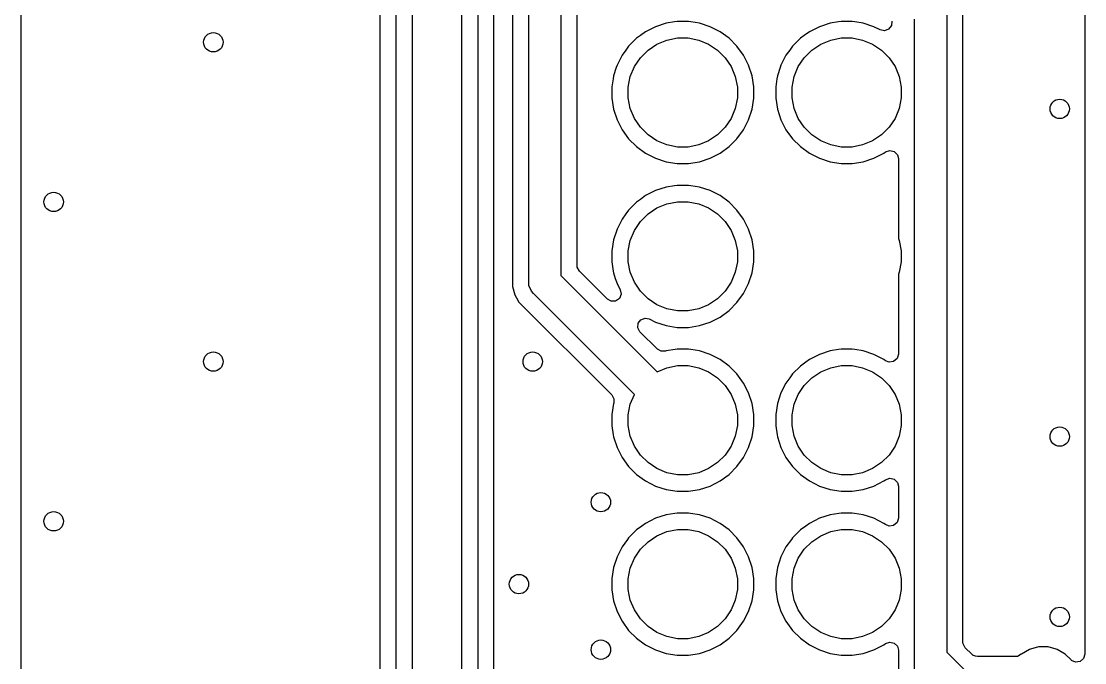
# Model space of a CAD drawing. Extents: x 117 to 217, y -143 to -43.
# Drawn here: x 117 to 133.48, y -85.29 to -75.35 of the extents above; entities that cross this region are included whole.
import ezdxf

# ---------------------------------------------------------------- set-up
doc = ezdxf.new("R2010")
doc.units = 0
doc.layers.add('BLACK', color=7, linetype='CONTINUOUS')

msp = doc.modelspace()

# ---------------------------------------------------------------- linework, layer by layer
at = {"layer": 'BLACK', "linetype": 'CONTINUOUS'}
for p, q in [((123.827, -86.950001), (123.827, -55.626)), ((124.077, -55.677776), (124.077, -86.898224)), ((123.061, -57.15), (123.061, -86.682224)), ((122.5605, -57.356899), (122.5605, -86.684565)), ((122.811, -86.734001), (122.811, -57.201776)), ((117.0005, -102.844013), (117.0005, -58.377309)), ((133.4835, -64.239856), (133.4835, -85.161614)), ((124.3275, -83.987389), (124.3275, -71.75813)), ((124.864925, -79.394925), (124.864925, -71.789853)), ((125.364925, -71.789853), (125.364925, -79.291371)), ((124.614425, -71.895288), (124.614425, -79.460816)), ((125.615425, -76.367389), (125.615425, -73.827389)), ((131.5955, -84.972745), (131.5955, -75.14911)), ((130.845, -85.09), (130.845, -75.318554)), ((131.345, -75.215), (131.345, -85.09)), ((126.831552, -75.434128), (126.677211, -75.512768)), ((126.996302, -75.380597), (126.831552, -75.434128)), ((127.127728, -75.359781), (126.996302, -75.380597)), ((127.167389, -75.3535), (127.127728, -75.359781)), ((127.340611, -75.3535), (127.167389, -75.3535)), ((127.380271, -75.359781), (127.340611, -75.3535)), ((127.511698, -75.380597), (127.380271, -75.359781)), ((127.511699, -75.380597), (127.511698, -75.380597)), ((127.511701, -75.380598), (127.511699, -75.380597)), ((127.676445, -75.434127), (127.511701, -75.380598)), ((127.830788, -75.512768), (127.676445, -75.434127)), ((129.371552, -75.434128), (129.217211, -75.512768)), ((129.536302, -75.380597), (129.371552, -75.434128)), ((129.667728, -75.359781), (129.536302, -75.380597)), ((129.707389, -75.3535), (129.667728, -75.359781)), ((129.880611, -75.3535), (129.707389, -75.3535)), ((129.920271, -75.359781), (129.880611, -75.3535)), ((130.051698, -75.380597), (129.920271, -75.359781)), ((130.051699, -75.380597), (130.051698, -75.380597)), ((130.051701, -75.380598), (130.051699, -75.380597)), ((130.216445, -75.434127), (130.051701, -75.380598)), ((130.216447, -75.434128), (130.216445, -75.434127)), ((130.21645, -75.434129), (130.216447, -75.434128)), ((130.31375, -75.483705), (130.21645, -75.434129)), ((130.37889, -75.496904), (130.31375, -75.483705)), ((130.444354, -75.472487), (130.37889, -75.496904)), ((130.486226, -75.416554), (130.444354, -75.472487)), ((130.49121, -75.346862), (130.486226, -75.416554)), ((126.537069, -75.614588), (126.414588, -75.737069)), ((126.53707, -75.614588), (126.537069, -75.614588)), ((126.537072, -75.614586), (126.53707, -75.614588)), ((126.597256, -75.570859), (126.537072, -75.614586)), ((126.677211, -75.512768), (126.597256, -75.570859)), ((126.853313, -75.704367), (127.007258, -75.640601)), ((127.007258, -75.640601), (127.170685, -75.608093)), ((127.170685, -75.608093), (127.337315, -75.608093)), ((127.337315, -75.608093), (127.500742, -75.640601)), ((127.500742, -75.640601), (127.654687, -75.704367)), ((127.970928, -75.614586), (127.830788, -75.512768)), ((128.093414, -75.737072), (127.970928, -75.614586)), ((129.077069, -75.614588), (128.954588, -75.737069)), ((129.07707, -75.614588), (129.077069, -75.614588)), ((129.077072, -75.614586), (129.07707, -75.614588)), ((129.137256, -75.570859), (129.077072, -75.614586)), ((129.217211, -75.512768), (129.137256, -75.570859)), ((129.393313, -75.704367), (129.547258, -75.640601)), ((129.547258, -75.640601), (129.710685, -75.608093)), ((129.710685, -75.608093), (129.877315, -75.608093)), ((129.877315, -75.608093), (130.040742, -75.640601)), ((130.040742, -75.640601), (130.194687, -75.704367)), ((126.370859, -75.797256), (126.312768, -75.877211)), ((126.414586, -75.737072), (126.370859, -75.797256)), ((126.414588, -75.73707), (126.414586, -75.737072)), ((126.414588, -75.737069), (126.414588, -75.73707)), ((126.596941, -75.914766), (126.714766, -75.796941)), ((126.714766, -75.796941), (126.853313, -75.704367)), ((127.654687, -75.704367), (127.793234, -75.796941)), ((127.793234, -75.796941), (127.911059, -75.914766)), ((128.195232, -75.877212), (128.093414, -75.737072)), ((128.910859, -75.797256), (128.852768, -75.877211)), ((128.954586, -75.737072), (128.910859, -75.797256)), ((128.954588, -75.73707), (128.954586, -75.737072)), ((128.954588, -75.737069), (128.954588, -75.73707)), ((129.136941, -75.914766), (129.254766, -75.796941)), ((129.254766, -75.796941), (129.393313, -75.704367)), ((130.194687, -75.704367), (130.333234, -75.796941)), ((130.333234, -75.796941), (130.451059, -75.914766)), ((126.312768, -75.877211), (126.234128, -76.031552)), ((126.504367, -76.053313), (126.596941, -75.914766)), ((127.911059, -75.914766), (128.003633, -76.053313)), ((128.273873, -76.031555), (128.195232, -75.877212)), ((128.852768, -75.877211), (128.774128, -76.031552)), ((129.044367, -76.053313), (129.136941, -75.914766)), ((130.451059, -75.914766), (130.543633, -76.053313)), ((126.222937, -76.065995), (126.180597, -76.196302)), ((126.234127, -76.031555), (126.222937, -76.065995)), ((126.234128, -76.031552), (126.234127, -76.031554)), ((126.234127, -76.031554), (126.234127, -76.031555)), ((126.440601, -76.207258), (126.504367, -76.053313)), ((128.003633, -76.053313), (128.067399, -76.207258)), ((128.327402, -76.196299), (128.273873, -76.031555)), ((128.762937, -76.065995), (128.720597, -76.196302)), ((128.774127, -76.031555), (128.762937, -76.065995)), ((128.774128, -76.031552), (128.774127, -76.031554)), ((128.774127, -76.031554), (128.774127, -76.031555)), ((128.980601, -76.207258), (129.044367, -76.053313)), ((130.543633, -76.053313), (130.607399, -76.207258)), ((126.173416, -76.241642), (126.1535, -76.367389)), ((126.180597, -76.196302), (126.173416, -76.241642)), ((126.408093, -76.370685), (126.440601, -76.207258)), ((128.067399, -76.207258), (128.099907, -76.370685)), ((128.3545, -76.367389), (128.327402, -76.196299)), ((128.713416, -76.241642), (128.6935, -76.367389)), ((128.720597, -76.196302), (128.713416, -76.241642)), ((128.948093, -76.370685), (128.980601, -76.207258)), ((130.607399, -76.207258), (130.639907, -76.370685)), ((125.615425, -79.136249), (125.615425, -76.367389)), ((126.1535, -76.367389), (126.1535, -76.540611)), ((126.408093, -76.537315), (126.408093, -76.370685)), ((128.099907, -76.370685), (128.099907, -76.537315)), ((128.3545, -76.540611), (128.3545, -76.367389)), ((128.6935, -76.367389), (128.6935, -76.540611)), ((128.948093, -76.537315), (128.948093, -76.370685)), ((130.639907, -76.370685), (130.639907, -76.537315)), ((126.1535, -76.540611), (126.180598, -76.711701)), ((126.440601, -76.700742), (126.408093, -76.537315)), ((128.099907, -76.537315), (128.067399, -76.700742)), ((128.327402, -76.711701), (128.3545, -76.540611)), ((128.6935, -76.540611), (128.720598, -76.711701)), ((128.980601, -76.700742), (128.948093, -76.537315)), ((130.639907, -76.537315), (130.607399, -76.700742)), ((126.180598, -76.711701), (126.234127, -76.876445)), ((126.504367, -76.854687), (126.440601, -76.700742)), ((128.067399, -76.700742), (128.003633, -76.854687)), ((128.273873, -76.876445), (128.327402, -76.711701)), ((128.720598, -76.711701), (128.774127, -76.876445)), ((129.044367, -76.854687), (128.980601, -76.700742)), ((130.607399, -76.700742), (130.543633, -76.854687)), ((126.234127, -76.876445), (126.312768, -77.030788)), ((126.596941, -76.993234), (126.504367, -76.854687)), ((128.003633, -76.854687), (127.911059, -76.993234)), ((128.195232, -77.030788), (128.273873, -76.876445)), ((128.774127, -76.876445), (128.852768, -77.030788)), ((129.136941, -76.993234), (129.044367, -76.854687)), ((130.543633, -76.854687), (130.451059, -76.993234)), ((126.312768, -77.030788), (126.414586, -77.170928)), ((126.714766, -77.111059), (126.596941, -76.993234)), ((126.853313, -77.203633), (126.714766, -77.111059)), ((127.793234, -77.111059), (127.654687, -77.203633)), ((127.911059, -76.993234), (127.793234, -77.111059)), ((128.093414, -77.170928), (128.195232, -77.030788)), ((128.852768, -77.030788), (128.954586, -77.170928)), ((129.254766, -77.111059), (129.136941, -76.993234)), ((129.393313, -77.203633), (129.254766, -77.111059)), ((130.333234, -77.111059), (130.194687, -77.203633)), ((130.451059, -76.993234), (130.333234, -77.111059)), ((126.414586, -77.170928), (126.537072, -77.293414)), ((126.537072, -77.293414), (126.677212, -77.395232)), ((127.007258, -77.267399), (126.853313, -77.203633)), ((127.170685, -77.299907), (127.007258, -77.267399)), ((127.337315, -77.299907), (127.170685, -77.299907)), ((127.500742, -77.267399), (127.337315, -77.299907)), ((127.654687, -77.203633), (127.500742, -77.267399)), ((127.830788, -77.395232), (127.970928, -77.293414)), ((127.970928, -77.293414), (128.093414, -77.170928)), ((128.954586, -77.170928), (129.077072, -77.293414)), ((129.077072, -77.293414), (129.217212, -77.395232)), ((129.547258, -77.267399), (129.393313, -77.203633)), ((129.710685, -77.299907), (129.547258, -77.267399)), ((129.877315, -77.299907), (129.710685, -77.299907)), ((130.040742, -77.267399), (129.877315, -77.299907)), ((130.194687, -77.203633), (130.040742, -77.267399)), ((126.677212, -77.395232), (126.831555, -77.473873)), ((127.676445, -77.473873), (127.830788, -77.395232)), ((129.217212, -77.395232), (129.371555, -77.473873)), ((130.216445, -77.473873), (130.370788, -77.395232)), ((130.370788, -77.395232), (130.397614, -77.375741)), ((130.397614, -77.375741), (130.463419, -77.352261)), ((130.463419, -77.352261), (130.531473, -77.368086)), ((130.531473, -77.368086), (130.580169, -77.418191)), ((130.580169, -77.418191), (130.5945, -77.476059)), ((126.831555, -77.473873), (126.996299, -77.527402)), ((126.996299, -77.527402), (127.167389, -77.5545)), ((127.167389, -77.5545), (127.16739, -77.5545)), ((127.16739, -77.5545), (127.34061, -77.5545)), ((127.34061, -77.5545), (127.340611, -77.5545)), ((127.340611, -77.5545), (127.511701, -77.527402)), ((127.511701, -77.527402), (127.676445, -77.473873)), ((129.371555, -77.473873), (129.536299, -77.527402)), ((129.536299, -77.527402), (129.707389, -77.5545)), ((129.707389, -77.5545), (129.70739, -77.5545)), ((129.70739, -77.5545), (129.88061, -77.5545)), ((129.88061, -77.5545), (129.880611, -77.5545)), ((129.880611, -77.5545), (130.051701, -77.527402)), ((130.051701, -77.527402), (130.216445, -77.473873)), ((130.5945, -77.476059), (130.5945, -78.716117)), ((126.996302, -77.920597), (126.831552, -77.974128)), ((127.127728, -77.899781), (126.996302, -77.920597)), ((127.167389, -77.8935), (127.127728, -77.899781)), ((127.340611, -77.8935), (127.167389, -77.8935)), ((127.380271, -77.899781), (127.340611, -77.8935)), ((127.511698, -77.920597), (127.380271, -77.899781)), ((127.511699, -77.920597), (127.511698, -77.920597)), ((127.511701, -77.920598), (127.511699, -77.920597)), ((127.676445, -77.974127), (127.511701, -77.920598)), ((126.597256, -78.110859), (126.537072, -78.154586)), ((126.677211, -78.052768), (126.597256, -78.110859)), ((126.831552, -77.974128), (126.677211, -78.052768)), ((127.830788, -78.052768), (127.676445, -77.974127)), ((127.970928, -78.154586), (127.830788, -78.052768)), ((126.414586, -78.277072), (126.370859, -78.337256)), ((126.414588, -78.27707), (126.414586, -78.277072)), ((126.537069, -78.154588), (126.414588, -78.277069)), ((126.414588, -78.277069), (126.414588, -78.27707)), ((126.53707, -78.154588), (126.537069, -78.154588)), ((126.537072, -78.154586), (126.53707, -78.154588)), ((126.714766, -78.336941), (126.853313, -78.244367)), ((126.853313, -78.244367), (127.007258, -78.180601)), ((127.007258, -78.180601), (127.170685, -78.148093)), ((127.170685, -78.148093), (127.337315, -78.148093)), ((127.337315, -78.148093), (127.500742, -78.180601)), ((127.500742, -78.180601), (127.654687, -78.244367)), ((127.654687, -78.244367), (127.793234, -78.336941)), ((128.093414, -78.277072), (127.970928, -78.154586)), ((128.195232, -78.417212), (128.093414, -78.277072)), ((126.312768, -78.417211), (126.234128, -78.571552)), ((126.370859, -78.337256), (126.312768, -78.417211)), ((126.504367, -78.593313), (126.596941, -78.454766)), ((126.596941, -78.454766), (126.714766, -78.336941)), ((127.793234, -78.336941), (127.911059, -78.454766)), ((127.911059, -78.454766), (128.003633, -78.593313)), ((128.273873, -78.571555), (128.195232, -78.417212)), ((126.234128, -78.571552), (126.180597, -78.736302)), ((126.440601, -78.747258), (126.504367, -78.593313)), ((128.003633, -78.593313), (128.067399, -78.747258)), ((128.327402, -78.736299), (128.273873, -78.571555)), ((126.180597, -78.736302), (126.1535, -78.907389)), ((126.408093, -78.910685), (126.440601, -78.747258)), ((128.067399, -78.747258), (128.099907, -78.910685)), ((128.3545, -78.907389), (128.327402, -78.736299)), ((130.5945, -78.716117), (130.607399, -78.747258)), ((130.607399, -78.747258), (130.639907, -78.910685)), ((126.1535, -78.907389), (126.1535, -79.08061)), ((126.408093, -79.077315), (126.408093, -78.910685)), ((128.099907, -78.910685), (128.099907, -79.077315)), ((128.3545, -79.080611), (128.3545, -78.907389)), ((130.639907, -78.910685), (130.639907, -79.077315)), ((126.1535, -79.08061), (126.176199, -79.22393)), ((126.440601, -79.240742), (126.408093, -79.077315)), ((128.099907, -79.077315), (128.067399, -79.240742)), ((128.327402, -79.251701), (128.3545, -79.080611)), ((130.639907, -79.077315), (130.607399, -79.240742)), ((125.618259, -79.162607), (125.615425, -79.136249)), ((125.651744, -79.22393), (125.618259, -79.162607)), ((126.085539, -79.657725), (125.651744, -79.22393)), ((126.176199, -79.22393), (126.180598, -79.251701)), ((126.180598, -79.251701), (126.207677, -79.335042)), ((126.504367, -79.394687), (126.440601, -79.240742)), ((128.067399, -79.240742), (128.003633, -79.394687)), ((128.273873, -79.416445), (128.327402, -79.251701)), ((130.607399, -79.240742), (130.5945, -79.271882)), ((130.5945, -79.271882), (130.5945, -80.51194)), ((124.869729, -79.443698), (124.864925, -79.394925)), ((124.907058, -79.533818), (124.869729, -79.443698)), ((125.364925, -79.291371), (126.856571, -80.783017)), ((126.207677, -79.335042), (126.234129, -79.41645)), ((126.234129, -79.41645), (126.283705, -79.51375)), ((126.596941, -79.533234), (126.504367, -79.394687)), ((128.003633, -79.394687), (127.911059, -79.533234)), ((128.195232, -79.570788), (128.273873, -79.416445)), ((124.614425, -79.460816), (124.648533, -79.588112)), ((124.648533, -79.588112), (124.675189, -79.63428)), ((124.907062, -79.533822), (124.907058, -79.533818)), ((124.938148, -79.571702), (124.907062, -79.533822)), ((126.503017, -81.136571), (124.938148, -79.571702)), ((126.296601, -79.582419), (126.270324, -79.647159)), ((126.283705, -79.51375), (126.296601, -79.582419)), ((126.714766, -79.651059), (126.596941, -79.533234)), ((127.911059, -79.533234), (127.793234, -79.651059)), ((128.093414, -79.710928), (128.195232, -79.570788)), ((124.675189, -79.63428), (124.714425, -79.702239)), ((124.714425, -79.702239), (124.714427, -79.702241)), ((124.714427, -79.702241), (126.153324, -81.141138)), ((126.143412, -79.690408), (126.085539, -79.657725)), ((126.213218, -79.687416), (126.143412, -79.690408)), ((126.270324, -79.647159), (126.213218, -79.687416)), ((126.853313, -79.743633), (126.714766, -79.651059)), ((127.007258, -79.807399), (126.853313, -79.743633)), ((127.654687, -79.743633), (127.500742, -79.807399)), ((127.793234, -79.651059), (127.654687, -79.743633)), ((127.970928, -79.833414), (128.093414, -79.710928)), ((127.170685, -79.839907), (127.007258, -79.807399)), ((127.337315, -79.839907), (127.170685, -79.839907)), ((127.500742, -79.807399), (127.337315, -79.839907)), ((127.676445, -80.013873), (127.830788, -79.935232)), ((127.830788, -79.935232), (127.970928, -79.833414)), ((126.556789, -80.101137), (126.561773, -80.031445)), ((126.590274, -80.16246), (126.556789, -80.101137)), ((126.561773, -80.031445), (126.603645, -79.975512)), ((126.603645, -79.975512), (126.669109, -79.951095)), ((126.669109, -79.951095), (126.734249, -79.964293)), ((126.734249, -79.964293), (126.831555, -80.013873)), ((126.831555, -80.013873), (126.996299, -80.067402)), ((126.996299, -80.067402), (127.167389, -80.0945)), ((127.167389, -80.0945), (127.16739, -80.0945)), ((127.16739, -80.0945), (127.34061, -80.0945)), ((127.34061, -80.0945), (127.340611, -80.0945)), ((127.340611, -80.0945), (127.511701, -80.067402)), ((127.511701, -80.067402), (127.676445, -80.013873)), ((126.861138, -80.433324), (126.590274, -80.16246)), ((126.917286, -80.465567), (126.861138, -80.433324)), ((127.167389, -80.4335), (127.135192, -80.438599)), ((127.340611, -80.4335), (127.167389, -80.4335)), ((127.380271, -80.439781), (127.340611, -80.4335)), ((129.707389, -80.4335), (129.667728, -80.439781)), ((129.880611, -80.4335), (129.707389, -80.4335)), ((129.920271, -80.439781), (129.880611, -80.4335)), ((126.987127, -80.463577), (126.917286, -80.465567)), ((126.996294, -80.460599), (126.987127, -80.463577)), ((126.996301, -80.460597), (126.996294, -80.460599)), ((127.135192, -80.438599), (126.996301, -80.460597)), ((127.511698, -80.460597), (127.380271, -80.439781)), ((127.511699, -80.460597), (127.511698, -80.460597)), ((127.511701, -80.460598), (127.511699, -80.460597)), ((127.676445, -80.514127), (127.511701, -80.460598)), ((127.830788, -80.592768), (127.676445, -80.514127)), ((127.970928, -80.694586), (127.830788, -80.592768)), ((129.217211, -80.592768), (129.159528, -80.634678)), ((129.371552, -80.514128), (129.217211, -80.592768)), ((129.536302, -80.460597), (129.371552, -80.514128)), ((129.667728, -80.439781), (129.536302, -80.460597)), ((130.051698, -80.460597), (129.920271, -80.439781)), ((130.051699, -80.460597), (130.051698, -80.460597)), ((130.051701, -80.460598), (130.051699, -80.460597)), ((130.216445, -80.514127), (130.051701, -80.460598)), ((130.216446, -80.514127), (130.216445, -80.514127)), ((130.216447, -80.514128), (130.216446, -80.514127)), ((130.370787, -80.592767), (130.216447, -80.514128)), ((130.397615, -80.612259), (130.370787, -80.592767)), ((130.574815, -80.578979), (130.522011, -80.624734)), ((130.5945, -80.51194), (130.574815, -80.578979)), ((126.856571, -80.783017), (127.007258, -80.720601)), ((127.007258, -80.720601), (127.170685, -80.688093)), ((127.170685, -80.688093), (127.337315, -80.688093)), ((127.337315, -80.688093), (127.500742, -80.720601)), ((127.500742, -80.720601), (127.654687, -80.784367)), ((128.093414, -80.817072), (127.970928, -80.694586)), ((129.077069, -80.694588), (128.954588, -80.817069)), ((129.07707, -80.694588), (129.077069, -80.694588)), ((129.077072, -80.694586), (129.07707, -80.694588)), ((129.159528, -80.634678), (129.077072, -80.694586)), ((129.393313, -80.784367), (129.547258, -80.720601)), ((129.547258, -80.720601), (129.710685, -80.688093)), ((129.710685, -80.688093), (129.877315, -80.688093)), ((129.877315, -80.688093), (130.040742, -80.720601)), ((130.040742, -80.720601), (130.194687, -80.784367)), ((130.452853, -80.634678), (130.397615, -80.612259)), ((130.522011, -80.624734), (130.452853, -80.634678)), ((127.654687, -80.784367), (127.793234, -80.876941)), ((127.793234, -80.876941), (127.911059, -80.994766)), ((128.195232, -80.957212), (128.093414, -80.817072)), ((128.910859, -80.877256), (128.852768, -80.957211)), ((128.954586, -80.817072), (128.910859, -80.877256)), ((128.954588, -80.81707), (128.954586, -80.817072)), ((128.954588, -80.817069), (128.954588, -80.81707)), ((129.136941, -80.994766), (129.254766, -80.876941)), ((129.254766, -80.876941), (129.393313, -80.784367)), ((130.194687, -80.784367), (130.333234, -80.876941)), ((130.333234, -80.876941), (130.451059, -80.994766)), ((127.911059, -80.994766), (128.003633, -81.133313)), ((128.273873, -81.111555), (128.195232, -80.957212)), ((128.852768, -80.957211), (128.774128, -81.111552)), ((129.044367, -81.133313), (129.136941, -80.994766)), ((130.451059, -80.994766), (130.543633, -81.133313)), ((126.153324, -81.141138), (126.186809, -81.202461)), ((126.186809, -81.202461), (126.183577, -81.267127)), ((126.440601, -81.287258), (126.503017, -81.136571)), ((128.003633, -81.133313), (128.067399, -81.287258)), ((128.327402, -81.276299), (128.273873, -81.111555)), ((128.774128, -81.111552), (128.720597, -81.276302)), ((128.980601, -81.287258), (129.044367, -81.133313)), ((130.543633, -81.133313), (130.607399, -81.287258)), ((126.180597, -81.276301), (126.1535, -81.447389)), ((126.180599, -81.276294), (126.180597, -81.276301)), ((126.183577, -81.267127), (126.180599, -81.276294)), ((126.408093, -81.450685), (126.440601, -81.287258)), ((128.067399, -81.287258), (128.099907, -81.450685)), ((128.3545, -81.447389), (128.327402, -81.276299)), ((128.720597, -81.276302), (128.6935, -81.447389)), ((128.948093, -81.450685), (128.980601, -81.287258)), ((130.607399, -81.287258), (130.639907, -81.450685)), ((126.1535, -81.447389), (126.1535, -81.62061)), ((126.408093, -81.617315), (126.408093, -81.450685)), ((128.099907, -81.450685), (128.099907, -81.617315)), ((128.3545, -81.620611), (128.3545, -81.447389)), ((128.6935, -81.447389), (128.6935, -81.62061)), ((128.948093, -81.617315), (128.948093, -81.450685)), ((130.639907, -81.450685), (130.639907, -81.617315)), ((126.1535, -81.62061), (126.175819, -81.761531)), ((126.440601, -81.780742), (126.408093, -81.617315)), ((128.099907, -81.617315), (128.067399, -81.780742)), ((128.327402, -81.791701), (128.3545, -81.620611)), ((128.6935, -81.62061), (128.715819, -81.761531)), ((128.980601, -81.780742), (128.948093, -81.617315)), ((130.639907, -81.617315), (130.607399, -81.780742)), ((126.175819, -81.761531), (126.180598, -81.791701)), ((126.180598, -81.791701), (126.234127, -81.956445)), ((126.504367, -81.934687), (126.440601, -81.780742)), ((128.067399, -81.780742), (128.003633, -81.934687)), ((128.273873, -81.956445), (128.327402, -81.791701)), ((128.715819, -81.761531), (128.720598, -81.791701)), ((128.720598, -81.791701), (128.774127, -81.956445)), ((129.044367, -81.934687), (128.980601, -81.780742)), ((130.607399, -81.780742), (130.543633, -81.934687)), ((126.234127, -81.956445), (126.312768, -82.110788)), ((126.596941, -82.073234), (126.504367, -81.934687)), ((126.714766, -82.191059), (126.596941, -82.073234)), ((127.911059, -82.073234), (127.793234, -82.191059)), ((128.003633, -81.934687), (127.911059, -82.073234)), ((128.195232, -82.110788), (128.273873, -81.956445)), ((128.774127, -81.956445), (128.852768, -82.110788)), ((129.136941, -82.073234), (129.044367, -81.934687)), ((129.254766, -82.191059), (129.136941, -82.073234)), ((130.451059, -82.073234), (130.333234, -82.191059)), ((130.543633, -81.934687), (130.451059, -82.073234)), ((126.312768, -82.110788), (126.414586, -82.250928)), ((126.853313, -82.283633), (126.714766, -82.191059)), ((127.793234, -82.191059), (127.654687, -82.283633)), ((128.093414, -82.250928), (128.195232, -82.110788)), ((128.852768, -82.110788), (128.954586, -82.250928)), ((129.393313, -82.283633), (129.254766, -82.191059)), ((130.333234, -82.191059), (130.194687, -82.283633)), ((126.414586, -82.250928), (126.537072, -82.373414)), ((126.537072, -82.373414), (126.677212, -82.475232)), ((127.007258, -82.347399), (126.853313, -82.283633)), ((127.170685, -82.379907), (127.007258, -82.347399)), ((127.337315, -82.379907), (127.170685, -82.379907)), ((127.500742, -82.347399), (127.337315, -82.379907)), ((127.654687, -82.283633), (127.500742, -82.347399)), ((127.830788, -82.475232), (127.970928, -82.373414)), ((127.970928, -82.373414), (128.093414, -82.250928)), ((128.954586, -82.250928), (129.077072, -82.373414)), ((129.077072, -82.373414), (129.217212, -82.475232)), ((129.547258, -82.347399), (129.393313, -82.283633)), ((129.710685, -82.379907), (129.547258, -82.347399)), ((129.877315, -82.379907), (129.710685, -82.379907)), ((130.040742, -82.347399), (129.877315, -82.379907)), ((130.194687, -82.283633), (130.040742, -82.347399)), ((126.677212, -82.475232), (126.831555, -82.553873)), ((126.831555, -82.553873), (126.996299, -82.607402)), ((127.511701, -82.607402), (127.676445, -82.553873)), ((127.676445, -82.553873), (127.830788, -82.475232)), ((129.217212, -82.475232), (129.371555, -82.553873)), ((129.371555, -82.553873), (129.536299, -82.607402)), ((130.051701, -82.607402), (130.216445, -82.553873)), ((130.216445, -82.553873), (130.370788, -82.475232)), ((130.370788, -82.475232), (130.397614, -82.455741)), ((130.397614, -82.455741), (130.463419, -82.432261)), ((130.463419, -82.432261), (130.531473, -82.448086)), ((130.531473, -82.448086), (130.580169, -82.498191)), ((130.580169, -82.498191), (130.5945, -82.556059)), ((130.5945, -82.556059), (130.5945, -83.05194)), ((126.996299, -82.607402), (127.167389, -82.6345)), ((127.167389, -82.6345), (127.16739, -82.6345)), ((127.16739, -82.6345), (127.34061, -82.6345)), ((127.34061, -82.6345), (127.340611, -82.6345)), ((127.340611, -82.6345), (127.511701, -82.607402)), ((129.536299, -82.607402), (129.707389, -82.6345)), ((129.707389, -82.6345), (129.70739, -82.6345)), ((129.70739, -82.6345), (129.88061, -82.6345)), ((129.88061, -82.6345), (129.880611, -82.6345)), ((129.880611, -82.6345), (130.051701, -82.607402)), ((126.831552, -83.054128), (126.677211, -83.132768)), ((126.996302, -83.000597), (126.831552, -83.054128)), ((127.132733, -82.978989), (126.996302, -83.000597)), ((127.167389, -82.9735), (127.132733, -82.978989)), ((127.340611, -82.9735), (127.167389, -82.9735)), ((127.375267, -82.978989), (127.340611, -82.9735)), ((127.511698, -83.000597), (127.375267, -82.978989)), ((127.511699, -83.000597), (127.511698, -83.000597)), ((127.511701, -83.000598), (127.511699, -83.000597)), ((127.676445, -83.054127), (127.511701, -83.000598)), ((127.830788, -83.132768), (127.676445, -83.054127)), ((129.371552, -83.054128), (129.217211, -83.132768)), ((129.536302, -83.000597), (129.371552, -83.054128)), ((129.672733, -82.978989), (129.536302, -83.000597)), ((129.707389, -82.9735), (129.672733, -82.978989)), ((129.880611, -82.9735), (129.707389, -82.9735)), ((129.915267, -82.978989), (129.880611, -82.9735)), ((130.051698, -83.000597), (129.915267, -82.978989)), ((130.051699, -83.000597), (130.051698, -83.000597)), ((130.051701, -83.000598), (130.051699, -83.000597)), ((130.216445, -83.054127), (130.051701, -83.000598)), ((130.216446, -83.054127), (130.216445, -83.054127)), ((130.216447, -83.054128), (130.216446, -83.054127)), ((130.370787, -83.132767), (130.216447, -83.054128)), ((130.5945, -83.05194), (130.574815, -83.118979)), ((126.537069, -83.234588), (126.414588, -83.357069)), ((126.53707, -83.234588), (126.537069, -83.234588)), ((126.537072, -83.234586), (126.53707, -83.234588)), ((126.619528, -83.174678), (126.537072, -83.234586)), ((126.677211, -83.132768), (126.619528, -83.174678)), ((127.007258, -83.260601), (127.170685, -83.228093)), ((127.170685, -83.228093), (127.337315, -83.228093)), ((127.337315, -83.228093), (127.500742, -83.260601)), ((127.970928, -83.234586), (127.830788, -83.132768)), ((128.093414, -83.357072), (127.970928, -83.234586)), ((129.077069, -83.234588), (128.954588, -83.357069)), ((129.07707, -83.234588), (129.077069, -83.234588)), ((129.077072, -83.234586), (129.07707, -83.234588)), ((129.159528, -83.174678), (129.077072, -83.234586)), ((129.217211, -83.132768), (129.159528, -83.174678)), ((129.547258, -83.260601), (129.710685, -83.228093)), ((129.710685, -83.228093), (129.877315, -83.228093)), ((129.877315, -83.228093), (130.040742, -83.260601)), ((130.397615, -83.152259), (130.370787, -83.132767)), ((130.452853, -83.174678), (130.397615, -83.152259)), ((130.522011, -83.164734), (130.452853, -83.174678)), ((130.574815, -83.118979), (130.522011, -83.164734)), ((126.397313, -83.380846), (126.312768, -83.497211)), ((126.414586, -83.357072), (126.397313, -83.380846)), ((126.414588, -83.35707), (126.414586, -83.357072)), ((126.414588, -83.357069), (126.414588, -83.35707)), ((126.714766, -83.416941), (126.853313, -83.324367)), ((126.853313, -83.324367), (127.007258, -83.260601)), ((127.500742, -83.260601), (127.654687, -83.324367)), ((127.654687, -83.324367), (127.793234, -83.416941)), ((128.195232, -83.497212), (128.093414, -83.357072)), ((128.937313, -83.380846), (128.852768, -83.497211)), ((128.954586, -83.357072), (128.937313, -83.380846)), ((128.954588, -83.35707), (128.954586, -83.357072)), ((128.954588, -83.357069), (128.954588, -83.35707)), ((129.254766, -83.416941), (129.393313, -83.324367)), ((129.393313, -83.324367), (129.547258, -83.260601)), ((130.040742, -83.260601), (130.194687, -83.324367)), ((130.194687, -83.324367), (130.333234, -83.416941)), ((126.312768, -83.497211), (126.234128, -83.651552)), ((126.504367, -83.673313), (126.596941, -83.534766)), ((126.596941, -83.534766), (126.714766, -83.416941)), ((127.793234, -83.416941), (127.911059, -83.534766)), ((127.911059, -83.534766), (128.003633, -83.673313)), ((128.273873, -83.651555), (128.195232, -83.497212)), ((128.852768, -83.497211), (128.774128, -83.651552)), ((129.044367, -83.673313), (129.136941, -83.534766)), ((129.136941, -83.534766), (129.254766, -83.416941)), ((130.333234, -83.416941), (130.451059, -83.534766)), ((130.451059, -83.534766), (130.543633, -83.673313)), ((126.234128, -83.651552), (126.180597, -83.816302)), ((126.440601, -83.827258), (126.504367, -83.673313)), ((128.003633, -83.673313), (128.067399, -83.827258)), ((128.327402, -83.816299), (128.273873, -83.651555)), ((128.774128, -83.651552), (128.720597, -83.816302)), ((128.980601, -83.827258), (129.044367, -83.673313)), ((130.543633, -83.673313), (130.607399, -83.827258)), ((126.180597, -83.816302), (126.1535, -83.987389)), ((126.408093, -83.990685), (126.440601, -83.827258)), ((128.067399, -83.827258), (128.099907, -83.990685)), ((128.3545, -83.987389), (128.327402, -83.816299)), ((128.720597, -83.816302), (128.6935, -83.987389)), ((128.948093, -83.990685), (128.980601, -83.827258)), ((130.607399, -83.827258), (130.639907, -83.990685)), ((124.3275, -86.743102), (124.3275, -83.987389)), ((126.1535, -83.987389), (126.1535, -84.160611)), ((126.408093, -84.157315), (126.408093, -83.990685)), ((128.099907, -83.990685), (128.099907, -84.157315)), ((128.3545, -84.160611), (128.3545, -83.987389)), ((128.6935, -83.987389), (128.6935, -84.160611)), ((128.948093, -84.157315), (128.948093, -83.990685)), ((130.639907, -83.990685), (130.639907, -84.157315)), ((126.1535, -84.160611), (126.180598, -84.331701)), ((126.440601, -84.320742), (126.408093, -84.157315)), ((128.099907, -84.157315), (128.067399, -84.320742)), ((128.327402, -84.331701), (128.3545, -84.160611)), ((128.6935, -84.160611), (128.720598, -84.331701)), ((128.980601, -84.320742), (128.948093, -84.157315)), ((130.639907, -84.157315), (130.607399, -84.320742)), ((126.180598, -84.331701), (126.234127, -84.496445)), ((126.504367, -84.474687), (126.440601, -84.320742)), ((128.067399, -84.320742), (128.003633, -84.474687)), ((128.273873, -84.496445), (128.327402, -84.331701)), ((128.720598, -84.331701), (128.774127, -84.496445)), ((129.044367, -84.474687), (128.980601, -84.320742)), ((130.607399, -84.320742), (130.543633, -84.474687)), ((126.234127, -84.496445), (126.312768, -84.650788)), ((126.596941, -84.613234), (126.504367, -84.474687)), ((128.003633, -84.474687), (127.911059, -84.613234)), ((128.195232, -84.650788), (128.273873, -84.496445)), ((128.774127, -84.496445), (128.852768, -84.650788)), ((129.136941, -84.613234), (129.044367, -84.474687)), ((130.543633, -84.474687), (130.451059, -84.613234)), ((126.312768, -84.650788), (126.414586, -84.790928)), ((126.714766, -84.731059), (126.596941, -84.613234)), ((127.911059, -84.613234), (127.793234, -84.731059)), ((128.093414, -84.790928), (128.195232, -84.650788)), ((128.852768, -84.650788), (128.954586, -84.790928)), ((129.254766, -84.731059), (129.136941, -84.613234)), ((130.451059, -84.613234), (130.333234, -84.731059)), ((126.414586, -84.790928), (126.537072, -84.913414)), ((126.853313, -84.823633), (126.714766, -84.731059)), ((127.007258, -84.887399), (126.853313, -84.823633)), ((127.170685, -84.919907), (127.007258, -84.887399)), ((127.500742, -84.887399), (127.337315, -84.919907)), ((127.654687, -84.823633), (127.500742, -84.887399)), ((127.793234, -84.731059), (127.654687, -84.823633)), ((127.970928, -84.913414), (128.093414, -84.790928)), ((128.954586, -84.790928), (129.077072, -84.913414)), ((129.393313, -84.823633), (129.254766, -84.731059)), ((129.547258, -84.887399), (129.393313, -84.823633)), ((129.710685, -84.919907), (129.547258, -84.887399)), ((130.040742, -84.887399), (129.877315, -84.919907)), ((130.194687, -84.823633), (130.040742, -84.887399)), ((130.333234, -84.731059), (130.194687, -84.823633)), ((126.537072, -84.913414), (126.677212, -85.015232)), ((126.677212, -85.015232), (126.831555, -85.093873)), ((127.337315, -84.919907), (127.170685, -84.919907)), ((127.676445, -85.093873), (127.830788, -85.015232)), ((127.830788, -85.015232), (127.970928, -84.913414)), ((129.077072, -84.913414), (129.217212, -85.015232)), ((129.217212, -85.015232), (129.371555, -85.093873)), ((129.877315, -84.919907), (129.710685, -84.919907)), ((130.216445, -85.093873), (130.370788, -85.015232)), ((130.370788, -85.015232), (130.397614, -84.995741)), ((130.397614, -84.995741), (130.463419, -84.972261)), ((130.463419, -84.972261), (130.531473, -84.988086)), ((130.531473, -84.988086), (130.580169, -85.038191)), ((130.580169, -85.038191), (130.5945, -85.096059)), ((131.598334, -84.999103), (131.5955, -84.972745)), ((131.631819, -85.060426), (131.598334, -84.999103)), ((132.769525, -85.0475), (132.640993, -85.08194)), ((132.914475, -85.0475), (132.769525, -85.0475)), ((133.043006, -85.08194), (132.914475, -85.0475)), ((126.831555, -85.093873), (126.996299, -85.147402)), ((126.996299, -85.147402), (127.167389, -85.1745)), ((127.167389, -85.1745), (127.16739, -85.1745)), ((127.16739, -85.1745), (127.34061, -85.1745)), ((127.34061, -85.1745), (127.340611, -85.1745)), ((127.340611, -85.1745), (127.511701, -85.147402)), ((127.511701, -85.147402), (127.676445, -85.093873)), ((129.371555, -85.093873), (129.536299, -85.147402)), ((129.536299, -85.147402), (129.707389, -85.1745)), ((129.707389, -85.1745), (129.70739, -85.1745)), ((129.70739, -85.1745), (129.88061, -85.1745)), ((129.88061, -85.1745), (129.880611, -85.1745)), ((129.880611, -85.1745), (130.051701, -85.147402)), ((130.051701, -85.147402), (130.216445, -85.093873)), ((130.5945, -85.096059), (130.5945, -85.59194)), ((130.845, -85.598), (130.845, -85.09)), ((131.345, -85.09), (131.345, -85.127868)), ((131.345, -85.127868), (131.665132, -85.448)), ((131.732574, -85.161181), (131.631819, -85.060426)), ((131.753216, -85.177815), (131.732574, -85.161181)), ((131.755812, -85.178577), (131.753216, -85.177815)), ((131.760828, -85.182332), (131.755812, -85.178577)), ((131.790814, -85.188855), (131.760828, -85.182332)), ((131.820255, -85.1975), (131.790814, -85.188855)), ((132.412614, -85.1975), (131.820255, -85.1975)), ((132.438972, -85.194666), (132.412614, -85.1975)), ((132.500295, -85.161181), (132.438972, -85.194666)), ((132.503982, -85.157493), (132.500295, -85.161181)), ((132.503988, -85.157488), (132.503982, -85.157493)), ((132.629511, -85.085017), (132.503988, -85.157488)), ((132.640993, -85.08194), (132.629511, -85.085017)), ((133.054489, -85.085017), (133.043006, -85.08194)), ((133.180011, -85.157488), (133.054488, -85.085017)), ((133.054488, -85.085017), (133.054489, -85.085017)), ((133.180017, -85.157493), (133.180011, -85.157488)), ((133.271819, -85.249295), (133.180017, -85.157493)), ((133.4835, -85.161614), (133.463815, -85.228653)), ((133.278297, -85.255327), (133.271819, -85.249295)), ((133.341853, -85.284352), (133.278297, -85.255327)), ((133.411011, -85.274408), (133.341853, -85.284352)), ((133.463815, -85.228653), (133.411011, -85.274408))]:
    msp.add_line(p, q, dxfattribs=at)
at = {"layer": 'BLACK'}
for centre in [(119.977413, -75.675889), (133.096, -76.708), (117.50254, -78.150762), (119.977413, -80.625635), (124.927159, -80.625635), (133.096, -81.788), (125.984, -82.804), (117.50254, -83.100508), (124.714, -84.074), (133.096, -84.582), (125.984, -85.09)]:
    msp.add_circle(centre, 0.15, dxfattribs=at)

doc.saveas('drawing.dxf')
